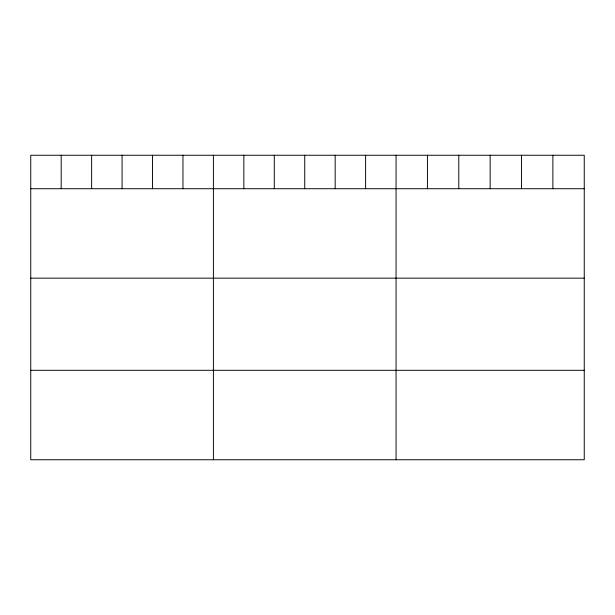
<?xml version="1.0" encoding="UTF-8"?>
<svg xmlns="http://www.w3.org/2000/svg" width="615" height="615" viewBox="0 0 615 615"><rect width="100%" height="100%" fill="white"/><g stroke="black" fill="none" stroke-linecap="round" stroke-linejoin="round"><path stroke-width="0.92" d="M584.25 188.72L584.25 459.751L30.75 459.751L30.75 155.249L584.25 155.249L584.25 188.72L30.75 188.72M30.75 278.157L584.25 278.157M30.75 370.307L584.25 370.307M552.885 155.249L552.885 188.72M521.52 155.249L521.52 188.72M490.155 155.249L490.155 188.72M458.79 155.249L458.79 188.72M427.425 155.249L427.425 188.72M396.06 155.249L396.06 459.751M365.618 155.249L365.618 188.72M335.175 155.249L335.175 188.72M304.733 155.249L304.733 188.72M274.29 155.249L274.29 188.72M243.847 155.249L243.847 188.72M213.405 155.249L213.405 459.751M182.963 155.249L182.963 188.72M152.52 155.249L152.52 188.72M122.078 155.249L122.078 188.72M91.635 155.249L91.635 188.72M61.193 155.249L61.193 188.72"/></g></svg>
